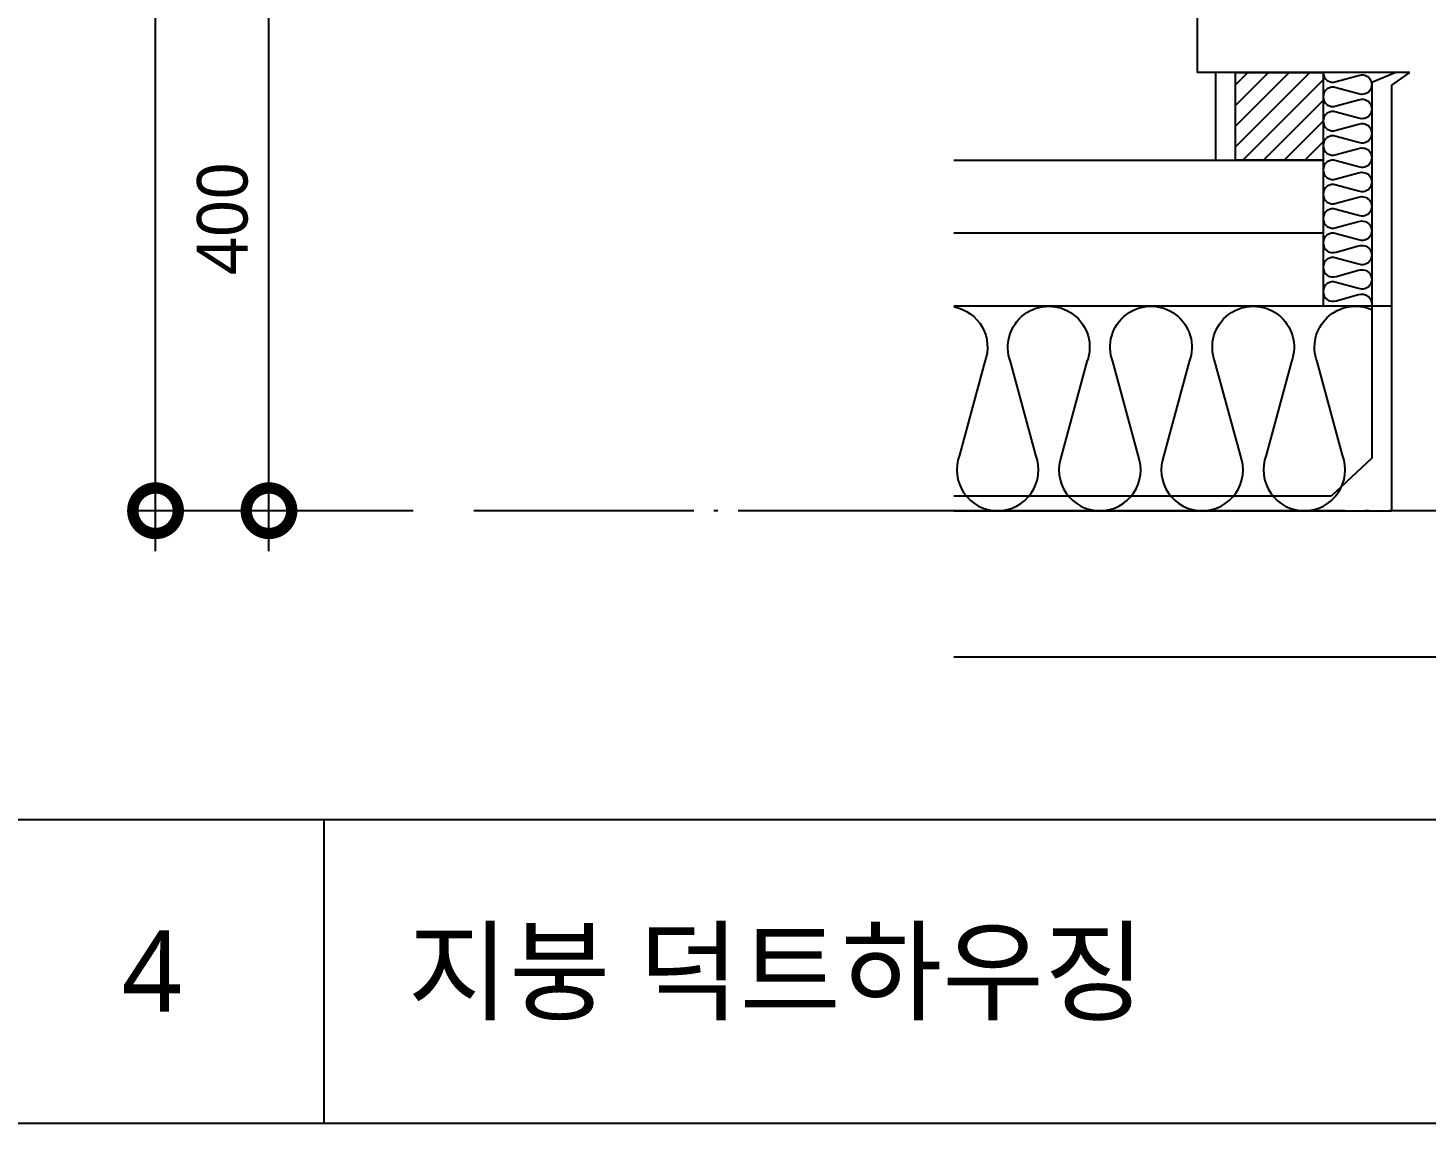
# Model space of a CAD drawing. Header units: millimetres. Extents: x 465 to 41696, y 198 to 5730.
# Drawn here: x 22461 to 23153, y 4350 to 4891 of the extents above; entities that cross this region are included whole.
import ezdxf
from ezdxf.enums import TextEntityAlignment as Align

# ---------------------------------------------------------------- set-up
doc = ezdxf.new("R2010")
doc.units = ezdxf.units.MM
doc.header["$LTSCALE"] = 200
for name, pattern in [('CEN', [62, 60, -1, 0, -1]), ('CEN-GAUN', [32.2, 30, -1, 0.2, -1]), ('HID', [2.3, 1.5, -0.8])]:
    doc.linetypes.add(name, pattern=pattern)
doc.layers.get('DEFPOINTS').update_dxf_attribs({"color": 137})
for name, color, linetype in [('50-9INS', 9, 'Continuous'), ('cen', 1, 'CEN'), ('CON', 2, 'Continuous'), ('DIM', 7, 'Continuous'), ('ELE-3', 3, 'Continuous'), ('FIN', 11, 'Continuous'), ('HAT-BRICK', 8, 'Continuous'), ('HID', 6, 'HID'), ('MESH', 8, 'WIREMESH'), ('TABLE', 7, 'Continuous'), ('TEXT', 3, 'Continuous')]:
    doc.layers.add(name, color=color, linetype=linetype)
doc.styles.add('arial', font='arial.ttf')
doc.styles.get("Standard").update_dxf_attribs({"font": 'arial.ttf'})
doc.styles.add('스타일1', font='malgun.ttf')
doc.linetypes.add('WIREMESH', pattern='A,10,-2,["X",Standard,S=1.5,R=0,X=-1.5,Y=-0.75],-0.2', length=12.2)
doc.dimstyles.new('CJA$0', dxfattribs={"dimscale": 300, "dimtxt": 2.7, "dimasz": 1, "dimexe": 2, "dimexo": 3, "dimgap": 1, "dimtad": 1, "dimdec": 0, "dimzin": 1, "dimdsep": 46, "dimtxsty": 'arial', "dimblk": 'DOT', "dimcen": 0.09, "dimdle": 1, "dimclrd": 256, "dimclre": 256, "dimclrt": 3, "dimadec": 0, "dimazin": 0, "dimtfac": 1, "dimtdec": 0, "dimtmove": 2, "dimatfit": 3, "dimldrblk": 'DOT', "dimfxl": 1, "dimtolj": 1, "dimtzin": 1, "dimarcsym": 0})

# ---------------------------------------------------------------- blocks, each defined once
blk = doc.blocks.new('_DotSmall')
at = {"color": 0, "linetype": 'ByBlock', "const_width": 0.5}
blk.add_lwpolyline([(-0.0625, 0, 1), (0.0625, 0, 1)], format="xyb", close=True, dxfattribs=at)
blk = doc.blocks.new('*D75')
at = {"layer": 'DEFPOINTS', "color": 0, "transparency": 16777216}
for p in [(22580.42, 4941.69), (22681.79, 4941.69), (22681.79, 4652.75)]:
    blk.add_point(p, dxfattribs=at)
at = {"layer": 'DIM', "color": 7, "lineweight": -2, "transparency": 16777216}
for p, q in [((22580.42, 4632.75), (22580.42, 4961.69)), ((22651.79, 4941.69), (22570.42, 4941.69)), ((22651.79, 4652.75), (22570.42, 4652.75))]:
    blk.add_line(p, q, dxfattribs=at)
at = {"layer": 'DIM', "color": 7, "lineweight": -2, "transparency": 16777216, "xscale": 45, "yscale": 45, "zscale": 45}
for p, rotation in [((22580.42, 4941.69), 90), ((22580.42, 4652.75), 270)]:
    blk.add_blockref('_DotSmall', p, dxfattribs=dict(at, rotation=rotation))
at = {"layer": 'DIM', "color": 3, "transparency": 16777216, "insert": (22557.5, 4797.22), "char_height": 25, "attachment_point": 5, "rotation": 90, "style": '스타일1'}
blk.add_mtext('\\A1;400', dxfattribs=at)
blk = doc.blocks.new('_DOT')
at = {"color": 0, "linetype": 'ByBlock'}
blk.add_line((-0.5, 0), (-1, 0), dxfattribs=at)
at = {"color": 0, "linetype": 'ByBlock', "const_width": 0.5}
blk.add_lwpolyline([(-0.25, 0, 1), (0.25, 0, 1)], format="xyb", close=True, dxfattribs=at)
blk = doc.blocks.new('*D78')
at = {"layer": 'DEFPOINTS', "color": 0, "transparency": 16777216}
for p in [(22524.3, 5425.35), (22681.79, 5425.35), (22681.79, 4652.75)]:
    blk.add_point(p, dxfattribs=at)
at = {"layer": 'DIM', "color": 7, "lineweight": -2, "transparency": 16777216}
for p, q in [((22524.3, 4632.75), (22524.3, 5445.35)), ((22651.79, 5425.35), (22514.3, 5425.35)), ((22651.79, 4652.75), (22514.3, 4652.75))]:
    blk.add_line(p, q, dxfattribs=at)
at = {"layer": 'DIM', "color": 7, "lineweight": -2, "transparency": 16777216, "xscale": 45, "yscale": 45, "zscale": 45}
for p, rotation in [((22524.3, 5425.35), 90), ((22524.3, 4652.75), 270)]:
    blk.add_blockref('_DotSmall', p, dxfattribs=dict(at, rotation=rotation))
at = {"layer": 'DIM', "color": 3, "transparency": 16777216, "insert": (22501.32, 5039.05), "char_height": 25, "attachment_point": 5, "rotation": 90, "style": '스타일1'}
blk.add_mtext('\\A1;1850', dxfattribs=at)

msp = doc.modelspace()

# ---------------------------------------------------------------- hatches: boundary and pattern name
at = {"layer": 'HAT-BRICK'}
h = msp.add_hatch(dxfattribs=at)
h.set_pattern_fill('ANSI31', color=256, scale=7.223419)
h.set_pattern_definition([(45, (-179184.3044, -38958.055), (-5.10772872, 5.10772872), [])])
h.paths.add_polyline_path([(23101.77, 4869.45), (23058.43, 4869.45), (23058.43, 4826.11), (23101.77, 4826.11)])

# ---------------------------------------------------------------- linework, layer by layer
at = {"layer": '50-9INS'}
for points in [[(23101.77, 4869.45, 0.524856), (23108.3, 4864.95), (23119.33, 4867.94, -1.449198), (23119.33, 4858.93), (23108.3, 4861.92, 0.524856), (23101.77, 4857.42, 0.524856), (23108.3, 4852.91), (23119.33, 4855.9, -1.449198), (23119.33, 4846.89), (23108.3, 4849.88, 0.524856), (23101.77, 4845.38, 0.524856), (23108.3, 4840.87), (23119.33, 4843.86, -1.449198), (23119.33, 4834.85), (23108.3, 4837.84, 0.524856), (23101.77, 4833.34, 0.524856), (23108.3, 4828.83), (23119.33, 4831.82, -1.449198), (23119.33, 4822.81), (23108.3, 4825.8, 0.524856), (23101.77, 4821.3, 0.524856), (23108.3, 4816.8), (23119.33, 4819.78, -1.449198), (23119.33, 4810.78), (23108.3, 4813.76, 0.524856), (23101.77, 4809.26, 0.524856), (23108.3, 4804.76), (23119.33, 4807.74, -1.449198), (23119.33, 4798.74), (23108.3, 4801.72, 0.524856), (23101.77, 4797.22, 0.524856), (23108.3, 4792.72), (23119.33, 4795.7, -1.449198), (23119.33, 4786.7), (23108.3, 4789.68, 0.524856), (23101.77, 4785.18, 0.524856), (23108.3, 4780.68), (23119.33, 4783.66, -1.449198), (23119.33, 4774.66), (23108.3, 4777.64, 0.524856), (23101.77, 4773.14, 0.524856), (23108.3, 4768.64), (23119.33, 4771.62, -1.449198), (23119.33, 4762.62), (23108.3, 4765.61, 0.524856), (23101.77, 4761.1, 0.524856), (23108.3, 4756.6), (23119.33, 4759.59, -0.60838), (23125.7, 4753.88, -0.60838)], [(22919.15, 4753.55, -0.468967), (22934.45, 4726.47), (22921.91, 4680.16, 0.524856), (22940.82, 4652.75, 0.524856), (22959.73, 4680.16), (22947.19, 4726.47, -1.449198), (22985.01, 4726.47), (22972.47, 4680.16, 0.524856), (22991.38, 4652.75, 0.524856), (23010.29, 4680.16), (22997.75, 4726.47, -1.449198), (23035.58, 4726.47), (23023.04, 4680.16, 0.524856), (23041.95, 4652.75, 0.524856), (23060.86, 4680.16), (23048.32, 4726.47, -1.449198), (23086.14, 4726.47), (23073.6, 4680.16, 0.524856), (23092.51, 4652.75, 0.524856), (23111.42, 4680.16), (23098.88, 4726.47, -0.663542), (23125.85, 4752.2, -0.663542)]]:
    msp.add_lwpolyline(points, format="xyb", dxfattribs=at)
at = {"layer": 'cen', "linetype": 'CEN-GAUN', "ltscale": 0.05}
msp.add_line((23756.49, 4652.75), (22681.79, 4652.75), dxfattribs=at)
at = {"layer": 'CON'}
for p, q in [((23039.54, 4927.24), (23039.54, 4869.45)), ((23144.67, 4869.45), (23039.54, 4869.45)), ((23135.85, 4863.13), (23144.67, 4869.45)), ((23135.85, 4652.75), (23135.85, 4863.13)), ((22919.15, 4652.75), (23135.85, 4652.75)), ((22919.15, 4580.52), (23713.72, 4580.52))]:
    msp.add_line(p, q, dxfattribs=at)
at = {"layer": 'ELE-3'}
msp.add_lwpolyline([(23058.43, 4869.45), (23101.77, 4869.45), (23101.77, 4826.11), (23058.43, 4826.11)], close=True, dxfattribs=at)
at = {"layer": 'FIN'}
for p, q in [((23048.8, 4826.11), (23048.8, 4869.45)), ((22919.15, 4826.11), (23101.77, 4826.11)), ((23101.77, 4826.11), (23101.77, 4753.88))]:
    msp.add_line(p, q, dxfattribs=at)
at = {"layer": 'FIN', "elevation": 0}
msp.add_lwpolyline([(23135.85, 4753.88), (22919.15, 4753.88)], dxfattribs=at)
at = {"layer": 'HID', "color": 1, "ltscale": 5}
msp.add_line((23105.8, 4659.97), (22919.15, 4659.97), dxfattribs=at)
msp.add_lwpolyline([(23137.69, 4869.45), (23125.85, 4864.43), (23125.85, 4678.66), (23105.8, 4659.97)], dxfattribs=at)
at = {"layer": 'MESH', "ltscale": 2}
msp.add_line((23101.77, 4790), (22919.15, 4790), dxfattribs=at)
at = {"layer": 'TABLE', "color": 4}
for p, q in [((17285, 4500), (24155, 4500)), ((22607.5, 4500), (22607.5, 4350))]:
    msp.add_line(p, q, dxfattribs=at)
at = {"layer": 'TABLE', "color": 3}
msp.add_line((17285, 4350), (24155, 4350), dxfattribs=at)

# ---------------------------------------------------------------- texts
at = {"layer": 'TEXT', "style": '스타일1'}
msp.add_text('지붕 덕트하우징', height=40, dxfattribs=at).set_placement((22648.96, 4405))
at = {"layer": 'TEXT', "color": 6, "style": '스타일1'}
msp.add_text('4', height=40, dxfattribs=at).set_placement((22522.5, 4425), align=Align.MIDDLE_CENTER)

# ---------------------------------------------------------------- dimensions: what is measured, and where the dimension line sits
at = {"layer": 'DIM'}
for base, p2, text, picture, middle in [((22524.3, 5425.35), (22681.79, 5425.35), '1850', '*D78', (22501.32, 5039.05)), ((22580.42, 4941.69), (22681.79, 4941.69), '400', '*D75', (22557.5, 4797.22))]:
    dim = msp.add_linear_dim(base=base, p1=(22681.79, 4652.75), p2=p2, angle=90, text=text, dimstyle='CJA$0', override={"dimscale": 10, "dimtxt": 2.5, "dimasz": 4.5, "dimexe": 1, "dimzin": 8, "dimlunit": 6, "dimtxsty": '스타일1', "dimblk1": 'DotSmall', "dimblk2": 'DotSmall', "dimsah": 1, "dimcen": 1, "dimdle": 2, "dimclrd": 7, "dimclre": 7, "dimtix": 1, "dimfxl": 2, "dimtzin": 0}, dxfattribs=at)
    dim.commit()
    dim.dimension.update_dxf_attribs({"geometry": picture, "text_midpoint": middle})

doc.saveas('drawing.dxf')
